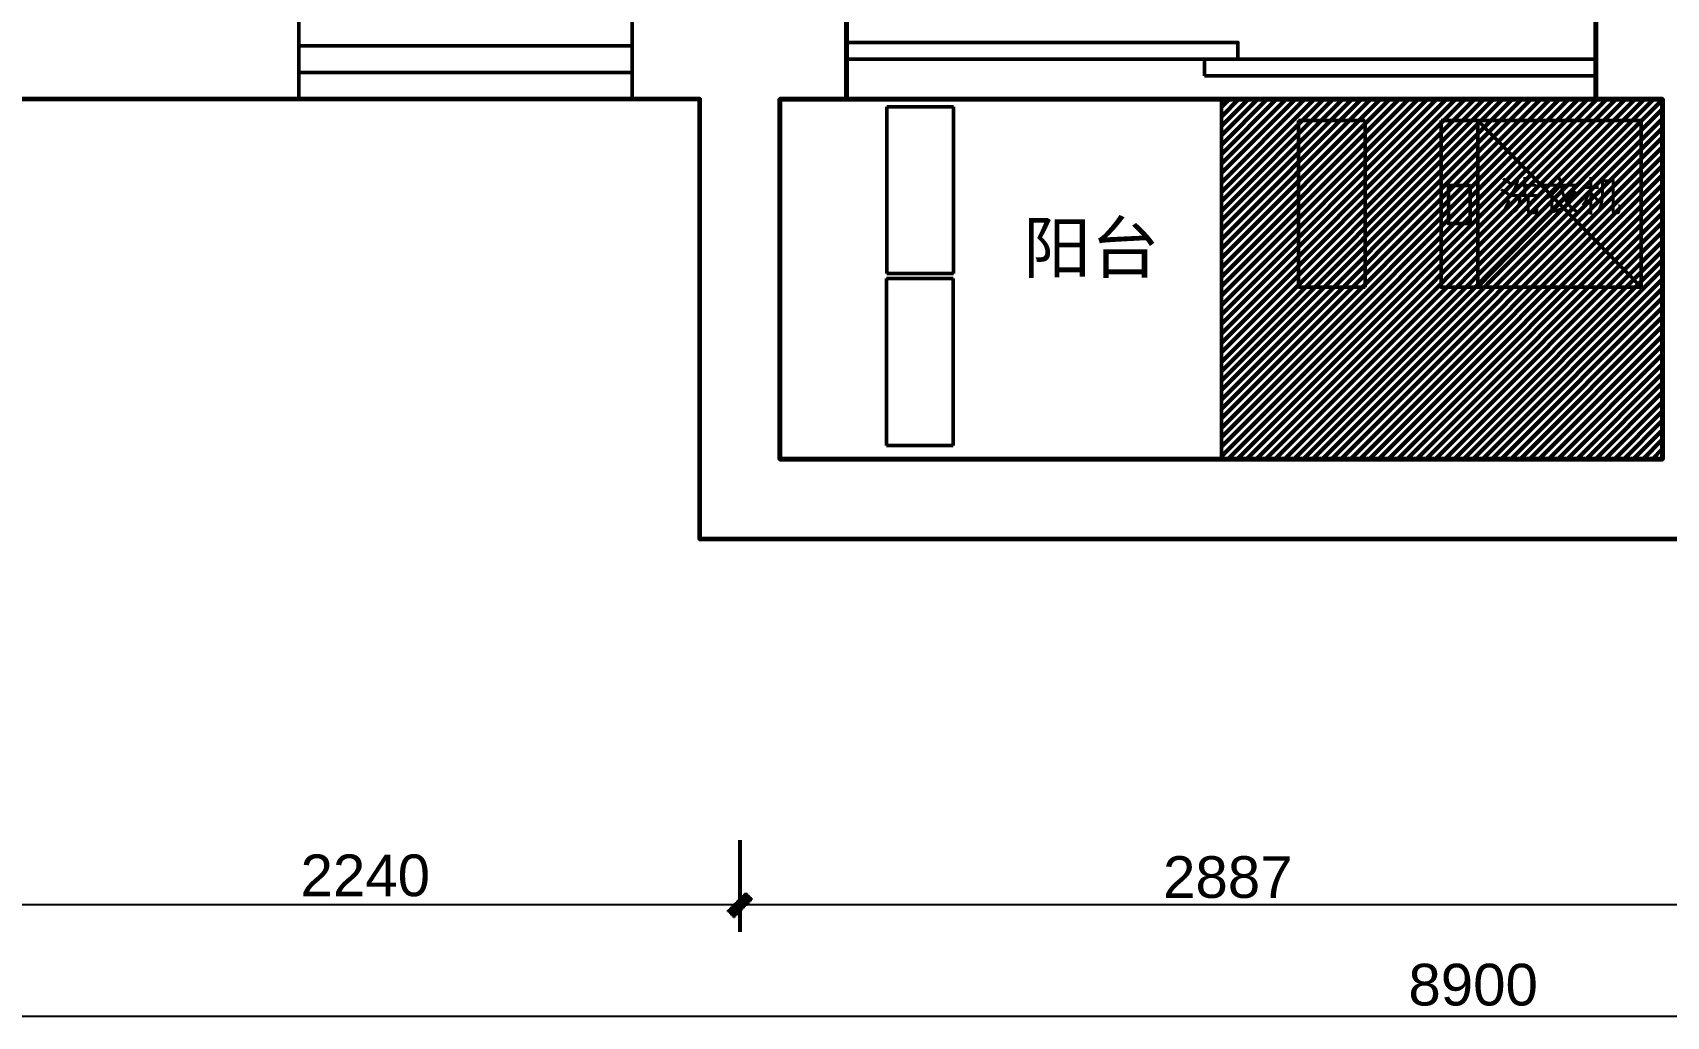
# Model space of a CAD drawing. Header units: millimetres. Extents: x 26134 to 52625, y 7627 to 18313.
# Drawn here: x 28587 to 33487, y 7703 to 10652 of the extents above; entities that cross this region are included whole.
import ezdxf

# ---------------------------------------------------------------- set-up
doc = ezdxf.new("R2010")
doc.units = ezdxf.units.MM
for name, color, linetype in [('door', 40, 'Continuous'), ('wall', 7, 'Continuous'), ('window', 50, 'Continuous'), ('人体', 7, 'Continuous'), ('区域', 22, 'Continuous'), ('图例', 110, 'Continuous'), ('家具', 6, 'Continuous'), ('户型组成', 5, 'Continuous'), ('户型面积图', 1, 'Continuous')]:
    doc.layers.add(name, color=color, linetype=linetype)
doc.styles.get("Standard").update_dxf_attribs({"font": 'arial.ttf'})

# ---------------------------------------------------------------- blocks, each defined once
blk = doc.blocks.new('平开窗6')
at = {"layer": 'window', "color": 2, "lineweight": 50}
for p, q in [((38233.7, 10083.8), (37233.7, 10083.8)), ((37233.7, 10083.8), (37233.7, 9843.8)), ((38233.7, 9843.8), (38233.7, 10083.8)), ((38233.7, 10003.8), (37233.7, 10003.8)), ((37233.7, 10003.8), (37233.7, 9923.8)), ((37233.7, 9923.8), (38233.7, 9923.8))]:
    blk.add_line(p, q, dxfattribs=at)
at = {"layer": 'window', "color": 2}
blk.add_line((38233.7, 9843.8), (37233.7, 9843.8), dxfattribs=at)
blk = doc.blocks.new('推拉门4')
at = {"layer": 'door', "color": 4, "lineweight": 50}
for p, q in [((32202, 10573), (32101.6, 10573)), ((32101.6, 10573), (32101.6, 10523)), ((32202, 10573), (33275.2, 10573)), ((33275.2, 10523), (33275.2, 10573)), ((32101.6, 10523), (32151.6, 10523)), ((32151.6, 10523), (33275.2, 10523))]:
    blk.add_line(p, q, dxfattribs=at)
blk.add_lwpolyline([(32201.6, 10573), (32201.6, 10623), (31028, 10623), (31028, 10573), (32202, 10573)], dxfattribs=at)

msp = doc.modelspace()

# ---------------------------------------------------------------- hatches: boundary and pattern name
at = {"layer": '区域', "lineweight": 50, "transparency": 33554500}
h = msp.add_hatch(dxfattribs=at)
h.set_pattern_fill('JIS_LC_20A', color=8)
h.paths.add_polyline_path([(33475.2, 9374), (32151.8, 9374), (32151.8, 10453), (33475.2, 10453)])
at = {"layer": '图例', "lineweight": 53}
h = msp.add_hatch(dxfattribs=at)
h.set_pattern_fill('ANGLE', color=3, scale=0.5)
h.set_pattern_definition([(0, (13892.851, 1132.6307), (0, 3.4925), [2.54, -0.9525]), (90, (13892.851, 1132.6307), (-3.4925, 2e-16), [2.54, -0.9525])])
h.paths.add_polyline_path([(30725.7, 8072.4), (30708, 8054.7), (30708, 8037), (30725.7, 8037), (30743.4, 8054.7)])
h.paths.add_polyline_path([(30708, 8037), (30690.3, 8037), (30672.6, 8019.3), (30690.3, 8001.6), (30708, 8019.3)])
h.paths.add_polyline_path([(30708, 8054.7), (30690.3, 8037), (30708, 8037)])
h.paths.add_polyline_path([(30725.7, 8037), (30708, 8037), (30708, 8019.3)])

# ---------------------------------------------------------------- linework, layer by layer
at = {"layer": 'wall', "color": 7, "lineweight": 50}
for p, q in [((31028, 10693), (31028, 10453)), ((33275.2, 10693), (33275.2, 10453)), ((28348, 10453), (30588, 10453)), ((30588, 10453), (30588, 9134)), ((30828, 10453), (30828, 9374)), ((30828, 10453), (30958, 10453)), ((30958, 10453), (31028, 10453)), ((33275.2, 10453), (33475.2, 10453)), ((33475.2, 9374), (33475.2, 10453)), ((30828, 9374), (33475.2, 9374)), ((30588, 9134), (33715.2, 9134))]:
    msp.add_line(p, q, dxfattribs=at)
at = {"layer": 'wall', "color": 1, "lineweight": 60}
for points in [[(33715.2, 9134), (30588, 9134), (30588, 10453), (28348, 10453), (28348, 16884), (30588, 16884), (30588, 18287)], [(31028, 10693), (31028, 10453), (30828, 10453), (30828, 9374), (33475.2, 9374), (33475.2, 10453), (33275.2, 10453), (33275.2, 10693)]]:
    msp.add_lwpolyline(points, dxfattribs=at)
at = {"layer": '人体', "color": 7, "lineweight": 50}
for p, q in [((31148, 9930), (31148, 10430)), ((31148, 10430), (31348, 10430)), ((31348, 10430), (31348, 9930)), ((32383, 9889), (32383, 10389)), ((32383, 10389), (32583, 10389)), ((32583, 10389), (32583, 9889)), ((31147, 9415), (31147, 9915)), ((31147, 9915), (31347, 9915)), ((31348, 9930), (31148, 9930)), ((31347, 9915), (31347, 9415)), ((32583, 9889), (32383, 9889)), ((31347, 9415), (31147, 9415))]:
    msp.add_line(p, q, dxfattribs=at)
at = {"layer": '区域', "color": 8, "lineweight": 50}
msp.add_lwpolyline([(33475.2, 9374), (32151.8, 9374), (32151.8, 10453), (33475.2, 10453)], close=True, dxfattribs=at)
at = {"layer": '图例', "color": 3, "lineweight": 53}
msp.add_line((30708, 8231), (30708, 7956), dxfattribs=at)
at = {"layer": '图例', "color": 3}
for p, q in [((37429, 8037), (28408, 8037)), ((28408, 7703.2), (37429, 7703.2))]:
    msp.add_line(p, q, dxfattribs=at)
at = {"layer": '家具', "color": 6, "lineweight": 50}
msp.add_line((32921, 10389), (32921, 9889), dxfattribs=at)
at = {"layer": '家具', "color": 8, "lineweight": 50}
for p, q in [((32921, 10389), (33411, 9889)), ((33411, 10389), (32921, 9889))]:
    msp.add_line(p, q, dxfattribs=at)
at = {"layer": '家具', "color": 6, "lineweight": 50}
msp.add_lwpolyline([(32811, 10389), (33411, 10389), (33411, 9889), (32811, 9889), (32811, 10389)], dxfattribs=at)
at = {"layer": '家具', "color": 8, "lineweight": 50}
msp.add_lwpolyline([(32833, 10194), (32898, 10194), (32898, 10080), (32833, 10080)], close=True, dxfattribs=at)
at = {"layer": '户型面积图', "color": 1, "lineweight": 60}
msp.add_line((31028, 10453), (33275.2, 10453), dxfattribs=at)
for points in [[(28348, 16884), (30588, 16884), (30588, 18287), (33715.2, 18287), (33715.2, 14820), (37369, 14820), (37369, 10453), (33715.2, 10453), (33715.2, 9134), (30588, 9134), (30588, 10453), (28348, 10453), (28348, 16884)], [(33275.2, 10693), (33275.2, 10453), (33475.2, 10453), (33475.2, 9374), (30828, 9374), (30828, 10453), (31028, 10453), (31028, 10693)], [(30828, 9374), (33475.2, 9374), (33475.2, 10453), (30828, 10453), (30828, 9374)]]:
    msp.add_lwpolyline(points, dxfattribs=at)

# ---------------------------------------------------------------- block references
at = {"layer": 'door', "color": 7, "lineweight": 50}
msp.add_blockref('推拉门4', (0, 0), dxfattribs=at)
at = {"layer": 'window', "color": 2, "lineweight": 50}
msp.add_blockref('平开窗6', (-7848.7, 609.2), dxfattribs=at)

# ---------------------------------------------------------------- texts
at = {"layer": '图例', "color": 3, "lineweight": 53, "char_height": 125, "attachment_point": 1}
for s, width, gutter_width, heights, insert in [('{\\C7;2240}', 426.013, 4109.6, [277.6], (29390, 8188.3)), ('{\\C7;2887}', 402.93, 4109.6, [277.6], (31977, 8183.2)), ('{\\C7;8900}', 389.164, 787.7, [273.1], (32712.9, 7860.7))]:
    msp.add_mtext_dynamic_manual_height_columns(s, width=width, gutter_width=gutter_width, heights=heights, dxfattribs=dict(at, insert=insert))
at = {"layer": '家具', "color": 251, "lineweight": 50, "insert": (32983.7, 10205.9), "char_height": 90, "attachment_point": 1}
msp.add_mtext_dynamic_manual_height_columns('{\\fSimSun|b0|i0|c134|p2;\\C4;洗衣机}', width=428.311, gutter_width=4109.6, heights=[0], dxfattribs=at)
at = {"layer": '户型组成', "color": 2, "lineweight": 53, "insert": (31556.8, 10083.1), "char_height": 150, "attachment_point": 1}
msp.add_mtext_dynamic_manual_height_columns('{\\fSimSun|b1|i0|c134|p2;\\C7;阳台}', width=411.083, gutter_width=4109.6, heights=[204.7], dxfattribs=at)

doc.saveas('drawing.dxf')
